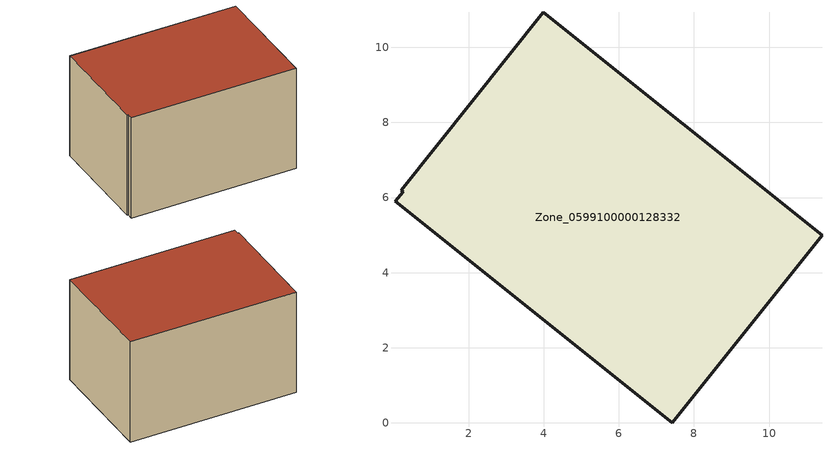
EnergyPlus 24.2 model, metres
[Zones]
Zone_0599100000128332
 floor ground (C_G): 11.41,5 7.42,0 0.05,5.9 0.26,6.16 0.21,6.2 3.99,10.94 z0.28
 wall outside (C_F): 11.41,5 3.99,10.94 0.21,6.2 0.26,6.16 0.05,5.9 7.42,0 11.41,5 z0.28:6.37
 roof outside (C_R): 7.42,0 11.41,5 3.99,10.94 0.21,6.2 0.26,6.16 0.05,5.9 z6.37
[BUILDING]
Pand.0599100000128332: North Axis=0; Terrain=City; Loads Convergence Tolerance Value=0.04; Temperature Convergence Tolerance Value=0.4; Solar Distribution=FullExterior; Maximum Number of Warmup Days=25; Minimum Number of Warmup Days=1
[Site:Location]
Rotterdam.The.Hague.AP_ZH_NLD Design_Conditions: Latitude=51.96; Longitude=4.45; Time Zone=1; Elevation=-4.5
[SITE:GROUNDTEMPERATURE:BUILDINGSURFACE]
18, 18, 18, 18, 18, 18, 18, 18, 18, 18, 18, 18
[MATERIAL] Thermal Absorptance=0.9; Solar Absorptance=0.7; Visible Absorptance=0.7
Name | Roughness | Thickness | Conductivity | Density | Specific Heat
G.TC.1946-1964 | MediumSmooth | 0.15 | 1 | 540 | 1210
F.TC.1946-1964 | Rough | 0.3 | 0.857143 | 1920 | 840
R.TC.1946-1964 | MediumRough | 0.2 | 0.235294 | 1500 | 1000
[CONSTRUCTION]
C_G: G.TC.1946-1964
C_F: F.TC.1946-1964
C_R: R.TC.1946-1964
[ZONE]
Zone_0599100000128332: Type=1; Multiplier=1; Ceiling Height=Autocalculate; Volume=Autocalculate; Floor Area=autocalculate; Part of Total Floor Area=Yes
[ZONEINFILTRATION:DESIGNFLOWRATE]
Infil_Zone_0599100000128332: Zone or ZoneList or Space or SpaceList=Zone_0599100000128332; Schedule=AlwaysOn; Design Flow Rate Calculation Method=Flow/Area; Flow Rate per Floor Area=0.003; Constant Term Coefficient=1; Temperature Term Coefficient=0; Velocity Term Coefficient=0; Velocity Squared Term Coefficient=0
[HVACTEMPLATE:ZONE:IDEALLOADSAIRSYSTEM]
Zone_0599100000128332: Maximum Heating Supply Air Temperature=50; Minimum Cooling Supply Air Temperature=13; Maximum Heating Supply Air Humidity Ratio=0.0156; Minimum Cooling Supply Air Humidity Ratio=0.0077; Heating Limit=NoLimit; Cooling Limit=NoLimit; Dehumidification Control Type=ConstantSensibleHeatRatio; Cooling Sensible Heat Ratio=0.7; Dehumidification Setpoint=60; Humidification Control Type=None; Humidification Setpoint=30; Outdoor Air Method=None; Outdoor Air Flow Rate per Person=0.00944; Outdoor Air Flow Rate per Zone Floor Area=0; Outdoor Air Flow Rate per Zone=0; Demand Controlled Ventilation Type=None; Outdoor Air Economizer Type=NoEconomizer; Heat Recovery Type=None; Sensible Heat Recovery Effectiveness=0.7; Latent Heat Recovery Effectiveness=0.65
[ZONECONTROL:THERMOSTAT]
ThermostatControl_Zone_0599100000128332: Zone or ZoneList=Zone_0599100000128332; Control Type Schedule=DualSetpointControlType; Control 1=Thermostat_Zone_0599100000128332; Temperature Difference Between Cutout And Setpoint=0
[THERMOSTATSETPOINT:DUALSETPOINT]
Thermostat_Zone_0599100000128332: Heating Setpoint Temperature Schedule=HeatingSetpoint_Zone_0599100000128332; Cooling Setpoint Temperature Schedule=CoolingSetpoint_Zone_0599100000128332
[SCHEDULE:COMPACT]
HeatingSetpoint_Zone_0599100000128332: Through: 12/31, For: AllDays, Until: 24:00, 21
CoolingSetpoint_Zone_0599100000128332: Through: 12/31, For: AllDays, Until: 24:00, 24
DualSetpointControlType: Through: 12/31, For: AllDays, Until: 24:00, 4
AlwaysOn: Through: 12/31, For: AllDays, Until: 24:00, 1
